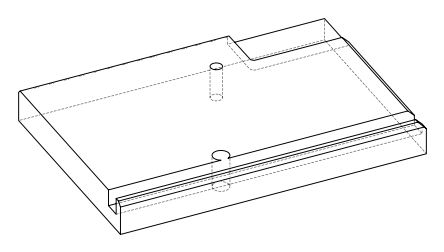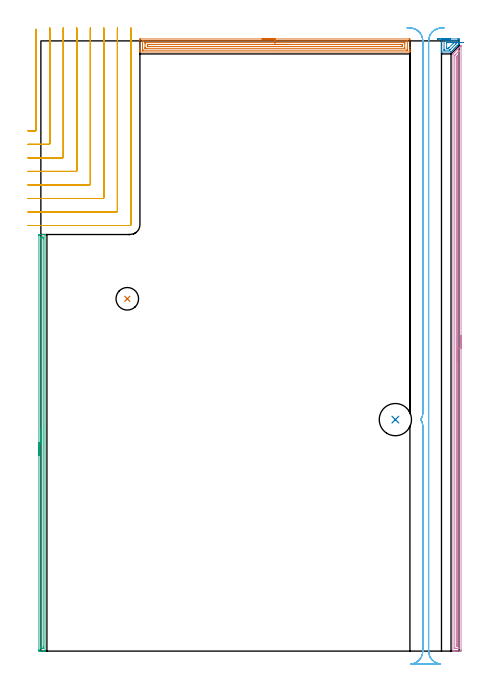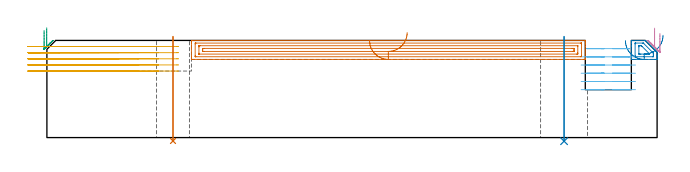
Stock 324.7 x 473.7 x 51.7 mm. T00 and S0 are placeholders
(PLAN: 8 operations, 4 tool changes, 51.1 min)
(1 AREA_MILL | FG_CHAMFER_SURFACE | UGT0205_001 | 6.93 min | 11292 mm3)
(2 AREA_MILL_1 | FG_CHAMFER_SURFACE_1 | UGT0205_001 | 0.58 min | 1002 mm3)
(3 AREA_MILL_2 | FG_CHAMFER_SURFACE_2 | UGT0205_001 | 5.35 min | 3672 mm3)
(4 AREA_MILL_3 | FG_CHAMFER_SURFACE_3 | UGT0205_001 | 11.37 min | 9241 mm3)
(5 MILL_CORNER_NOTCH_RECTANGULAR | CORNER_NOTCH_RECTANGULAR | UGT0201_132 | Follow Part, ap 3.5, ae 75% | 13.87 min | 187805 mm3)
(6 MILL_RECTANGULAR_SLOT | SLOT_RECTANGULAR | UGT0201_136 | Follow Part, ap 5, ae 75% | 12.52 min | 303807 mm3)
(7 INDEXABLE_INSERT_DRILL_THROUGH_HOLE_FROM_SOLID | STEP1HOLE | NXT0302_006 | 0.22 min | 12385 mm3)
(8 INDEXABLE_INSERT_DRILL_THROUGH_HOLE_FROM_SOLID_1 | STEP1HOLE_1 | NXT0302_021 | 0.22 min | 24797 mm3)
(TOOL UGT0205_001 | Chamfer Mill 20 x 3 x 45 deg. | D20 FL50 Z2)
(TOOL UGT0201_132 | Carbide End Mill 14.0 | D14 FL30 Z4)
(TOOL UGT0201_136 | Carbide End Mill 20.0 | D20 FL30 Z4)
(TOOL NXT0302_006 | Index. Insert Drill 17.5mm [880-D1750L25-05] | D17.5 PA176 FL88 Z2)
(TOOL NXT0302_021 | Index. Insert Drill 25mm [880-D2500L25-05] | D25 PA176 FL125 Z2)
(OP 1 AREA_MILL)
G17 G21 G94 G90
T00 M6
G54
G17 G0 G90 X171.7 Y475.2 S1061 M3
G43 Z61.7 H0
Z51.6
G94 G1 X171.738 Z50.728 F250.
X171.852 Z49.863
X172.041 Z49.012
X172.303 Z48.18
X172.637 Z47.374
X173.04 Z46.6
X173.508 Z45.864
X174.04 Z45.172
X174.629 Z44.529
X175.272 Z43.94
X175.964 Z43.408
X176.7 Z42.94
X177.474 Z42.537
X178.28 Z42.203
X179.112 Z41.941
X179.964 Z41.752
X180.828 Z41.638
X181.7 Z41.6
X285.871
X286.174 Y475.197 Z41.602
X286.49 Y475.192 Z41.606
X286.5 Y474.872 Z41.926
Y468.367 Z48.428
Y466.948 Z49.849
Y466.584 Z50.211
Y465.857 Z50.943
Y465.583 Z51.217
X286.493 Y465.158 Z51.634
X286.49 Y465.103 Z51.688
X286.318 Y465.1 Z51.7
X77.082
X76.91 Y465.103 Z51.688
X76.907 Y465.158 Z51.634
X76.9 Y465.583 Z51.216
Y465.856 Z50.943
Y466.584 Z50.211
Y467.839 Z48.958
Y469.258 Z47.537
Y473.98 Z42.817
X76.903 Y474.608 Z42.19
X76.907 Y475.192 Z41.606
X76.941 Y475.194 Z41.604
X77.529 Y475.2 Z41.6
X181.7
Y473.786 Z43.014
X284.082 Y473.785 Z43.015
X284.152 Y473.784 Z43.016
X284.292 Y473.779 Z43.021
X284.49 Y473.769 Z43.031
X284.492 Y473.716 Z43.084
X284.499 Y473.301 Z43.499
X284.5 Y467.059 Z49.741
X284.496 Y466.584 Z50.216
X284.493 Y466.533 Z50.267
X284.492 Y466.525 Z50.275
X284.454 Y466.521 Z50.279
X284.362 Y466.517 Z50.283
X284.222 Y466.515 Z50.285
X284.152 Y466.514 Z50.286
X79.318 Y466.515 Z50.285
X79.248 Y466.516 Z50.284
X79.109 Y466.521 Z50.279
X78.91 Y466.531 Z50.269
X78.908 Y466.584 Z50.216
X78.901 Y466.999 Z49.801
X78.9 Y473.241 Z43.559
X78.904 Y473.716 Z43.084
X78.907 Y473.767 Z43.033
X78.908 Y473.775 Z43.025
X78.946 Y473.779 Z43.021
X79.038 Y473.783 Z43.017
X79.178 Y473.785 Z43.015
X79.248 Y473.786 Z43.014
X181.7
Y472.372 Z44.428
X281.854 Y472.371 Z44.429
X282.294 Y472.37 Z44.43
X282.44 Y472.367 Z44.433
X282.484 Y472.365 Z44.435
X282.491 Y472.275 Z44.525
X282.497 Y472.139 Z44.661
X282.499 Y471.933 Z44.867
X282.5 Y471.728 Z45.072
Y468.367 Z48.433
X282.499 Y468.162 Z48.638
X282.493 Y467.956 Z48.844
X282.49 Y467.934 Z48.866
X282.485 Y467.932 Z48.868
X282.459 Y467.93 Z48.87
X282.404 Y467.929 Z48.871
X282.294 Y467.928 Z48.872
X81.546 Y467.929 Z48.871
X81.106 Y467.93 Z48.87
X80.96 Y467.933 Z48.867
X80.916 Y467.935 Z48.865
X80.909 Y468.025 Z48.775
X80.903 Y468.161 Z48.639
X80.901 Y468.367 Z48.433
X80.9 Y468.572 Z48.228
Y471.933 Z44.867
X80.901 Y472.138 Z44.662
X80.907 Y472.344 Z44.456
X80.91 Y472.366 Z44.434
X80.915 Y472.368 Z44.432
X80.941 Y472.371 Z44.429
X80.996
X81.106 Y472.372 Z44.428
X181.7
Y470.957 Z45.843
X279.696
X280.435 Y470.953 Z45.847
X280.476 Y470.951 Z45.849
X280.49 Y470.947 Z45.853
X280.492 Y470.925 Z45.875
X280.497 Y470.815 Z45.985
X280.499 Y470.595 Z46.205
X280.5 Y470.156 Z46.644
X280.499 Y469.707 Z47.093
X280.497 Y469.486 Z47.314
X280.492 Y469.375 Z47.425
X280.49 Y469.353 Z47.447
X280.473 Y469.35 Z47.45
X280.417 Y469.346 Z47.454
X279.611 Y469.343 Z47.457
X279.527
X83.704
X82.965 Y469.347 Z47.453
X82.924 Y469.349 Z47.451
X82.91 Y469.353 Z47.447
X82.908 Y469.376 Z47.424
X82.903 Y469.485 Z47.315
X82.901 Y469.705 Z47.095
X82.9 Y470.145 Z46.655
X82.901 Y470.593 Z46.207
X82.903 Y470.814 Z45.986
X82.908 Y470.925 Z45.875
X82.91 Y470.947 Z45.853
X82.927 Y470.951 Z45.849
X82.983 Y470.954 Z45.846
X83.789 Y470.957 Z45.843
X83.873
X181.7
X182.572 Z45.881
X183.436 Z45.995
X184.288 Z46.183
X185.12 Z46.446
X185.926 Z46.78
X186.7 Z47.182
X187.436 Z47.651
X188.128 Z48.182
X188.771 Z48.772
X189.36 Z49.415
X189.892 Z50.107
X190.36 Z50.843
X190.763 Z51.616
X191.097 Z52.422
X191.359 Z53.254
X191.548 Z54.106
X191.662 Z54.971
X191.7 Z55.843
G0 Z61.7
M5
M2
(OP 2 AREA_MILL_1)
G17 G21 G94 G90
T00 M6
G54
G17 G0 G90 X307.85 Y475.2 S1061 M3
G43 Z61.7 H0
Z51.6
G94 G1 X307.888 Z50.728 F250.
X308.002 Z49.863
X308.191 Z49.012
X308.453 Z48.18
X308.787 Z47.374
X309.19 Z46.6
X309.659 Z45.864
X310.19 Z45.172
X310.779 Z44.529
X311.422 Z43.94
X312.114 Z43.408
X312.85 Z42.94
X313.624 Z42.537
X314.43 Z42.203
X315.262 Z41.941
X316.114 Z41.752
X316.978 Z41.638
X317.85 Z41.6
X323.504
X324.096 Y475.198 Z41.602
X324.681 Y475.192 Z41.603
X324.693 Y475.19 Z41.605
X324.7 Y474.608 Z42.186
Y474.031 Z42.766
Y473.716 Z43.08
Y473.139 Z43.657
Y472.825 Z43.97
Y471.5 Z45.299
X324.699 Y471.403 Z45.394
X324.691 Y471.391 Z45.406
X324.096 Y470.796 Z46.003
X323.898 Y470.596 Z46.2
X323.297 Y469.997 Z46.803
X323.204 Y469.903 Z46.895
X323.006 Y469.704 Z47.092
X322.408 Y469.108 Z47.692
X322.312 Y469.011 Z47.788
X322.115 Y468.813 Z47.983
X321.519 Y468.218 Z48.581
X321.419 Y468.119 Z48.68
X321.223 Y467.921 Z48.875
X320.629 Y467.329 Z49.47
X320.527 Y467.226 Z49.572
X320.332 Y467.03 Z49.766
X319.74 Y466.44 Z50.36
X319.635 Y466.334 Z50.465
X319.44 Y466.138 Z50.658
X318.851 Y465.551 Z51.249
X318.742 Y465.442 Z51.357
X318.448 Y465.15 Z51.646
X318.395 Y465.104 Z51.689
X318.296 Y465.1 Z51.7
X311.158
X311.005 Z51.691
X311.002 Y465.151 Z51.64
X311. Y465.518 Z51.281
Y465.954 Z50.845
Y466.584 Z50.211
Y467.79 Z49.007
Y468.367 Z48.427
Y474.319 Z42.478
X311.002 Y474.608 Z42.19
X311.007 Y475.192 Z41.606
X311.018 Y475.193 Z41.604
X311.604 Y475.2 Z41.6
X317.85
Y473.786 Z43.014
X322.242
X322.381
X322.521 Y473.785 Z43.015
X322.614 Y473.782 Z43.018
X322.683 Y473.779 Z43.021
X322.69 Y473.769 Z43.031
X322.693 Y473.716 Z43.084
X322.699 Y473.329 Z43.471
Y472.825 Z43.975
X322.698 Y472.438 Z44.362
X322.69 Y471.933 Z44.867
X322.679 Y471.841 Z44.959
X322.622 Y471.778 Z45.022
X322.546 Y471.698 Z45.102
X322.312 Y471.461 Z45.339
X322.102 Y471.251 Z45.549
X317.641 Y466.792 Z50.008
X317.428 Y466.584 Z50.216
X317.375 Y466.537 Z50.263
X317.327 Y466.521 Z50.279
X317.237 Y466.518 Z50.282
X317.097 Y466.515 Z50.285
X313.319 Y466.514 Z50.286
X313.179 Y466.515 Z50.285
X313.086 Y466.518 Z50.282
X313.018 Y466.521 Z50.279
X313.01 Y466.531 Z50.269
X313.007 Y466.584 Z50.216
X313.001 Y466.971 Z49.829
Y473.212 Z43.588
X313.007 Y473.716 Z43.084
X313.01 Y473.762 Z43.038
X313.022 Y473.779 Z43.021
X313.11 Y473.782 Z43.018
X313.249 Y473.785 Z43.015
X317.85 Y473.786 Z43.014
Y472.372 Z44.428
X320.088
X320.333 Y472.371 Z44.429
X320.527 Y472.37 Z44.43
X320.604 Y472.369 Z44.431
X320.687 Y472.365 Z44.435
X320.69 Y472.301 Z44.499
X320.614 Y472.219 Z44.581
X320.527 Y472.127 Z44.673
X316.768 Y468.367 Z48.433
X316.415 Y468.017 Z48.783
X316.362 Y467.968 Z48.832
X316.33 Y467.941 Z48.859
X316.284 Y467.935 Z48.865
X316.065 Y467.932 Z48.868
X315.611 Y467.929 Z48.871
X315.173 Y467.931 Z48.869
X315.028 Y467.933 Z48.867
X315.011 Y467.935 Z48.865
X315.006 Y467.987 Z48.813
X315.002 Y468.079 Z48.721
X315. Y468.54 Z48.26
X315.002 Y472.104 Z44.696
X315.01 Y472.278 Z44.522
X315.018 Y472.365 Z44.435
X315.064 Y472.367 Z44.433
X315.173 Y472.37 Z44.43
X315.627 Y472.371 Z44.429
X316.065 Y472.372 Z44.428
X317.85
X318.722 Z44.466
X319.587 Z44.58
X320.438 Z44.769
X321.27 Z45.032
X322.076 Z45.365
X322.85 Z45.768
X323.586 Z46.237
X324.278 Z46.768
X324.921 Z47.357
X325.511 Z48.001
X326.042 Z48.693
X326.51 Z49.428
X326.913 Z50.202
X327.247 Z51.008
X327.509 Z51.84
X327.698 Z52.692
X327.812 Z53.557
X327.85 Z54.428
G0 Z61.7
M5
M2
(OP 3 AREA_MILL_2)
G17 G21 G94 G90
T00 M6
G54
G17 G0 G90 X-1.5 Y151.7 S1061 M3
G43 Z61.7 H0
Z57.
G94 G1 Y151.738 Z56.128 F250.
Y151.852 Z55.264
Y152.041 Z54.412
Y152.303 Z53.58
Y152.637 Z52.774
Y153.04 Z52.
Y153.508 Z51.264
Y154.04 Z50.572
Y154.629 Z49.929
Y155.272 Z49.34
Y155.964 Z48.808
Y156.7 Z48.34
Y157.474 Z47.937
Y158.28 Z47.603
Y159.112 Z47.341
Y159.964 Z47.152
Y160.828 Z47.038
Y161.7 Z47.
Y322.473
X-1.499 Y322.794 Z47.001
X-1.493 Y323.359 Z47.003
X-1.491 Y323.393 Z47.005
X-0.93 Y323.4 Z47.565
X-0.644 Z47.851
X-0.04 Z48.454
X0.532 Z49.028
X0.85 Z49.346
X1.422 Z49.918
X1.74 Z50.235
X2.377 Z50.876
X2.792 Z51.292
X3.157 Y323.393 Z51.649
X3.197 Y323.39 Z51.688
X3.2 Y323.24 Z51.7
Y0.16
X3.197 Y0.01 Z51.688
X3.157 Y0.007 Z51.649
X2.792 Y0. Z51.291
X2.377 Z50.876
X1.74 Z50.235
X0.532 Z49.029
X-0.04 Z48.454
X-0.644 Z47.851
X-0.93 Y0.001 Z47.565
X-1.181 Y0.003 Z47.314
X-1.491 Y0.007 Z47.005
X-1.493 Y0.041 Z47.003
X-1.499 Y0.606 Z47.001
X-1.5 Y1.178 Z47.
Y161.7
X-0.086 Z48.414
Y320.163
X-0.082 Y321.009 Z48.418
X-0.08 Y321.049 Z48.42
X-0.04 Y321.39 Z48.46
X0.463 Y321.398 Z48.963
X0.85 Z49.35
X1.353 Y321.397 Z49.853
X1.74 Y321.39 Z50.24
X1.78 Y321.009 Z50.28
X1.783 Y320.966 Z50.283
X1.786 Y320.117 Z50.286
Y320.071
Y3.237
X1.782 Y2.391 Z50.282
X1.78 Y2.351 Z50.28
X1.74 Y2.01 Z50.24
X1.237 Y2.002 Z49.737
X0.85 Z49.35
X0.347 Y2.003 Z48.847
X-0.04 Y2.01 Z48.46
X-0.08 Y2.391 Z48.42
X-0.083 Y2.434 Z48.417
X-0.086 Y3.283 Z48.414
Y3.329
Y161.7
Y162.572 Z48.452
Y163.436 Z48.566
Y164.288 Z48.755
Y165.12 Z49.017
Y165.926 Z49.351
Y166.7 Z49.754
Y167.436 Z50.223
Y168.128 Z50.754
Y168.771 Z51.343
Y169.36 Z51.986
Y169.892 Z52.678
Y170.36 Z53.414
Y170.763 Z54.188
Y171.097 Z54.994
Y171.359 Z55.826
Y171.548 Z56.678
Y171.662 Z57.543
Y171.7 Z58.414
G0 Z61.7
M5
M2
(OP 4 AREA_MILL_3)
G17 G21 G94 G90
T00 M6
G54
G17 G0 G90 X326.2 Y244.95 S1061 M3
G43 Z61.7 H0
Z55.4
G94 G1 Y244.912 Z54.528 F250.
Y244.798 Z53.664
Y244.609 Z52.812
Y244.347 Z51.98
Y244.013 Z51.174
Y243.61 Z50.4
Y243.141 Z49.664
Y242.61 Z48.972
Y242.021 Z48.329
Y241.378 Z47.74
Y240.686 Z47.208
Y239.95 Z46.74
Y239.176 Z46.337
Y238.37 Z46.003
Y237.538 Z45.741
Y236.686 Z45.552
Y235.822 Z45.438
Y234.95 Z45.4
Y1.025
X326.199 Y0.632 Z45.401
X326.194 Y0.136 Z45.403
X326.191 Y0.009 Z45.406
X325.704 Y0. Z45.893
X323.05 Z48.545
X321.646 Z49.95
X321.281 Z50.314
X320.31 Z51.29
X319.921 Y0.008 Z51.67
X319.903 Y0.01 Z51.688
X319.9 Y0.185 Z51.7
Y463.458
X319.896 Y463.588 Z51.695
X319.92 Y463.616 Z51.674
X320.132 Y463.832 Z51.468
X320.499 Y464.2 Z51.099
X320.838 Y464.54 Z50.759
X320.955 Y464.655 Z50.645
X321.096 Y464.796 Z50.504
X321.281 Y464.982 Z50.317
X321.393 Y465.094 Z50.204
X321.99 Y465.691 Z49.609
X322.165 Y465.867 Z49.432
X322.885 Y466.585 Z48.715
X323.048 Y466.75 Z48.549
X323.779 Y467.479 Z47.82
X323.935 Y467.636 Z47.662
X324.372 Y468.072 Z47.228
X324.673 Y468.374 Z46.926
X324.819 Y468.521 Z46.777
X325.238 Y468.938 Z46.362
X325.262 Y468.962 Z46.338
X325.567 Y469.268 Z46.031
X325.704 Y469.406 Z45.892
X326.095 Y469.795 Z45.505
X326.164 Y469.864 Z45.436
X326.197 Y469.898 Z45.401
X326.198 Y469.899 Z45.399
X326.2 Y469.864 Z45.4
Y234.95
X324.786 Z46.814
X324.785 Y2.098 Z46.815
X324.784 Y2.044 Z46.816
X324.782 Y2.019 Z46.818
X324.78 Y2.013 Z46.82
X324.766 Y2.01 Z46.834
X324.349 Y2.002 Z47.251
X322.165 Y2.001 Z49.435
X321.694 Y2.002 Z49.906
X321.441 Y2.01 Z50.159
X321.321 Y2.016 Z50.279
X321.315 Y2.386 Z50.285
Y2.421
Y462.113
X321.321 Y462.539 Z50.279
X321.524 Y462.762 Z50.076
X321.76 Y463.008 Z49.84
X321.963 Y463.213 Z49.637
X322.165 Y463.416 Z49.435
X324.44 Y465.691 Z47.16
X324.539 Y465.789 Z47.061
X324.632 Y465.88 Z46.968
X324.736 Y465.979 Z46.864
X324.778 Y466.017 Z46.822
X324.785 Y465.725 Z46.815
Y465.691
X324.786 Y234.95 Z46.814
X323.372 Z48.228
X323.371 Y4.779 Z48.229
X323.369 Y4.209 Z48.231
X323.366 Y4.048 Z48.234
X323.365 Y4.015 Z48.235
X323.325 Y4.01 Z48.275
X323.254 Y4.003 Z48.346
X323.05 Y4.005 Z48.55
X322.843 Y4.01 Z48.757
X322.735 Y4.023 Z48.865
X322.732 Y4.101 Z48.868
X322.73 Y4.209 Z48.87
X322.729 Y4.534 Z48.871
X322.728 Y5.104 Z48.872
X322.729 Y460.325 Z48.871
X322.73 Y460.648 Z48.87
X322.735 Y461.219 Z48.865
X322.742 Y461.531 Z48.858
X323.05 Y461.848 Z48.55
X323.181 Y461.981 Z48.419
X323.314 Y462.113 Z48.286
X323.336 Y462.131 Z48.264
X323.354 Y462.144 Z48.246
X323.364 Y462.113 Z48.236
X323.369 Y461.918 Z48.231
X323.37 Y461.789 Z48.23
X323.372 Y457.363 Z48.228
Y234.95
Y234.078 Z48.267
Y233.213 Z48.38
Y232.362 Z48.569
Y231.53 Z48.832
Y230.724 Z49.165
Y229.95 Z49.568
Y229.214 Z50.037
Y228.522 Z50.568
Y227.879 Z51.157
Y227.29 Z51.801
Y226.758 Z52.493
Y226.29 Z53.228
Y225.887 Z54.002
Y225.553 Z54.808
Y225.291 Z55.64
Y225.102 Z56.492
Y224.988 Z57.357
Y224.95 Z58.228
G0 Z61.7
M5
M2
(OP 5 MILL_CORNER_NOTCH_RECTANGULAR)
G17 G21 G94 G90
T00 M6
G54
G17 G0 G90 X-10. Y403.9 S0 M3
G43 Z61.7 H0
Z48.44
G94 G1 X-7. F250.
X-4.294 F500.
G3 X-3.6 Y404.594 R0.7
G1 Y479.703
Y482.703 F250.
G0 Z61.7
X-10. Y393.4
Z48.44
G1 X-7.
X6.206 F500.
G3 X6.9 Y394.094 R0.7
G1 Y480.591
Y480.7
X6.905 Y483.7 F250.
G0 Z61.7
X-10. Y382.9
Z48.44
G1 X-7.
X16.706 F500.
G3 X17.4 Y383.594 R0.7
G1 Y480.591
Y480.7
X17.406 Y483.7 F250.
G0 Z61.7
X-10. Y372.4
Z48.44
G1 X-7.
X27.205 F500.
G3 X27.9 Y373.095 R0.7
G1 Y480.591
Y480.7
X27.908 Y483.7 F250.
G0 Z61.7
X-10. Y361.9
Z48.44
G1 X-7.
X37.705 F500.
G3 X38.4 Y362.595 R0.7
G1 Y480.591
Y480.7
X38.411 Y483.7 F250.
G0 Z61.7
X-10. Y351.4
Z48.44
G1 X-7.
X48.205 F500.
G3 X48.9 Y352.095 R0.7
G1 Y480.591
Y480.7
X48.916 Y483.7 F250.
G0 Z61.7
X-10. Y340.9
Z48.44
G1 X-7.
X58.704 F500.
G3 X59.4 Y341.596 R0.7
G1 Y480.591
X59.401 Y480.7
X59.432 Y483.7 F250.
G0 Z61.7
X-10. Y330.4
Z48.44
G1 X-7.
X69.204 F500.
G3 X69.9 Y331.096 R0.7
G1 Y480.591
Y483.591 F250.
G0 Z61.7
X-10. Y403.9
Z45.18
G1 X-7.
X-4.294 F500.
G3 X-3.6 Y404.594 R0.7
G1 Y479.703
Y482.703 F250.
G0 Z61.7
X-10. Y393.4
Z45.18
G1 X-7.
X6.206 F500.
G3 X6.9 Y394.094 R0.7
G1 Y480.7
Y483.7 F250.
G0 Z61.7
X-10. Y382.9
Z45.18
G1 X-7.
X16.706 F500.
G3 X17.4 Y383.594 R0.7
G1 Y480.7
Y483.7 F250.
G0 Z61.7
X-10. Y372.4
Z45.18
G1 X-7.
X27.205 F500.
G3 X27.9 Y373.095 R0.7
G1 Y480.7
Y483.7 F250.
G0 Z61.7
X-10. Y361.9
Z45.18
G1 X-7.
X37.705 F500.
G3 X38.4 Y362.595 R0.7
G1 Y480.7
Y483.7 F250.
G0 Z61.7
X-10. Y351.4
Z45.18
G1 X-7.
X48.205 F500.
G3 X48.9 Y352.095 R0.7
G1 Y480.7
Y483.7 F250.
G0 Z61.7
X-10. Y340.9
Z45.18
G1 X-7.
X58.704 F500.
G3 X59.4 Y341.596 R0.7
G1 Y480.7
Y483.7 F250.
G0 Z61.7
X-10. Y330.4
Z45.18
G1 X-7.
X69.204 F500.
G3 X69.9 Y331.096 R0.7
G1 Y480.7
Y483.7 F250.
G0 Z61.7
X-10. Y403.9
Z41.92
G1 X-7.
X-4.294 F500.
G3 X-3.6 Y404.594 R0.7
G1 Y479.703
Y482.703 F250.
G0 Z61.7
X-10. Y393.4
Z41.92
G1 X-7.
X6.206 F500.
G3 X6.9 Y394.094 R0.7
G1 Y480.7
Y483.7 F250.
G0 Z61.7
X-10. Y382.9
Z41.92
G1 X-7.
X16.706 F500.
G3 X17.4 Y383.594 R0.7
G1 Y480.7
Y483.7 F250.
G0 Z61.7
X-10. Y372.4
Z41.92
G1 X-7.
X27.205 F500.
G3 X27.9 Y373.095 R0.7
G1 Y480.7
Y483.7 F250.
G0 Z61.7
X-10. Y361.9
Z41.92
G1 X-7.
X37.705 F500.
G3 X38.4 Y362.595 R0.7
G1 Y480.7
Y483.7 F250.
G0 Z61.7
X-10. Y351.4
Z41.92
G1 X-7.
X48.205 F500.
G3 X48.9 Y352.095 R0.7
G1 Y480.7
Y483.7 F250.
G0 Z61.7
X-10. Y340.9
Z41.92
G1 X-7.
X58.704 F500.
G3 X59.4 Y341.596 R0.7
G1 Y480.7
Y483.7 F250.
G0 Z61.7
X-10. Y330.4
Z41.92
G1 X-7.
X69.204 F500.
G3 X69.9 Y331.096 R0.7
G1 Y480.7
Y483.7 F250.
G0 Z61.7
X-10. Y403.9
Z38.66
G1 X-7.
X-4.294 F500.
G3 X-3.6 Y404.594 R0.7
G1 Y479.703
Y482.703 F250.
G0 Z61.7
X-10. Y393.4
Z38.66
G1 X-7.
X6.206 F500.
G3 X6.9 Y394.094 R0.7
G1 Y480.7
Y483.7 F250.
G0 Z61.7
X-10. Y382.9
Z38.66
G1 X-7.
X16.706 F500.
G3 X17.4 Y383.594 R0.7
G1 Y480.7
Y483.7 F250.
G0 Z61.7
X-10. Y372.4
Z38.66
G1 X-7.
X27.205 F500.
G3 X27.9 Y373.095 R0.7
G1 Y480.7
Y483.7 F250.
G0 Z61.7
X-10. Y361.9
Z38.66
G1 X-7.
X37.705 F500.
G3 X38.4 Y362.595 R0.7
G1 Y480.7
Y483.7 F250.
G0 Z61.7
X-10. Y351.4
Z38.66
G1 X-7.
X48.205 F500.
G3 X48.9 Y352.095 R0.7
G1 Y480.7
Y483.7 F250.
G0 Z61.7
X-10. Y340.9
Z38.66
G1 X-7.
X58.704 F500.
G3 X59.4 Y341.596 R0.7
G1 Y480.7
Y483.7 F250.
G0 Z61.7
X-10. Y330.4
Z38.66
G1 X-7.
X69.204 F500.
G3 X69.9 Y331.096 R0.7
G1 Y480.7
Y483.7 F250.
G0 Z61.7
X-10. Y403.9
Z35.4
G1 X-7.
X-4.294 F500.
G3 X-3.6 Y404.594 R0.7
G1 Y479.703
Y482.703 F250.
G0 Z61.7
X-10. Y393.4
Z35.4
G1 X-7.
X6.206 F500.
G3 X6.9 Y394.094 R0.7
G1 Y480.7
Y483.7 F250.
G0 Z61.7
X-10. Y382.9
Z35.4
G1 X-7.
X16.706 F500.
G3 X17.4 Y383.594 R0.7
G1 Y480.7
Y483.7 F250.
G0 Z61.7
X-10. Y372.4
Z35.4
G1 X-7.
X27.205 F500.
G3 X27.9 Y373.095 R0.7
G1 Y480.7
Y483.7 F250.
G0 Z61.7
X-10. Y361.9
Z35.4
G1 X-7.
X37.705 F500.
G3 X38.4 Y362.595 R0.7
G1 Y480.7
Y483.7 F250.
G0 Z61.7
X-10. Y351.4
Z35.4
G1 X-7.
X48.205 F500.
G3 X48.9 Y352.095 R0.7
G1 Y480.7
Y483.7 F250.
G0 Z61.7
X-10. Y340.9
Z35.4
G1 X-7.
X58.704 F500.
G3 X59.4 Y341.596 R0.7
G1 Y480.7
Y483.7 F250.
G0 Z61.7
X-10. Y330.4
Z35.4
G1 X-7.
X69.204 F500.
G3 X69.9 Y331.096 R0.7
G1 Y480.7
Y483.7 F250.
G0 Z61.7
M5
M2
(OP 6 MILL_RECTANGULAR_SLOT)
G17 G21 G94 G90
T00 M6
G54
G17 G0 G90 X287.295 Y484.11 S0 M3
G43 Z61.7 H0
Z47.333
G94 G1 X290.094 Y483.032 F250.
G2 X296.5 Y473.7 R10. F500.
G1 Y185.044
G2 X294.952 Y179.7 R10.
X296.5 Y174.356 R10.
G1 Y0.
G2 X287.274 Y-9.97 R10.
G1 Y-10.
X310.226
Y-9.97
G2 X301. Y0. R10.
G1 Y473.7
G2 X307.404 Y483.031 R10.
G1 X310.203 Y484.11 F250.
G0 X284.886 Y484.015 Z42.967
G1 X287.859 Y483.607
G2 X296.5 Y473.7 R10. F500.
G1 Y185.044
G2 X294.952 Y179.7 R10.
X296.5 Y174.356 R10.
G1 Y0.
G2 X287.274 Y-9.97 R10.
G1 Y-10.
X310.226
Y-9.97
G2 X301. Y0. R10.
G1 Y473.7
G2 X309.63 Y483.606 R10.
G1 X312.602 Y484.017 F250.
G0 X284.283 Y483.902 Z38.6
G1 X287.274 Y483.67
G2 X296.5 Y473.7 R10. F500.
G1 Y185.044
G2 X294.952 Y179.7 R10.
X296.5 Y174.356 R10.
G1 Y0.
G2 X287.274 Y-9.97 R10.
G1 Y-10.
X310.226
Y-9.97
G2 X301. Y0. R10.
G1 Y473.7
G2 X310.226 Y483.67 R10.
G1 X313.217 Y483.902 F250.
G0 X284.283 Z34.233
G1 X287.274 Y483.67
G2 X296.5 Y473.7 R10. F500.
G1 Y185.044
G2 X294.952 Y179.7 R10.
X296.5 Y174.356 R10.
G1 Y0.
G2 X287.274 Y-9.97 R10.
G1 Y-10.
X310.226
Y-9.97
G2 X301. Y0. R10.
G1 Y473.7
G2 X310.226 Y483.67 R10.
G1 X313.217 Y483.902 F250.
G0 X284.283 Z29.867
G1 X287.274 Y483.67
G2 X296.5 Y473.7 R10. F500.
G1 Y185.044
G2 X294.952 Y179.7 R10.
X296.5 Y174.356 R10.
G1 Y0.
G2 X287.274 Y-9.97 R10.
G1 Y-10.
X310.226
Y-9.97
G2 X301. Y0. R10.
G1 Y473.7
G2 X310.226 Y483.67 R10.
G1 X313.217 Y483.902 F250.
G0 X284.283 Z25.5
G1 X287.274 Y483.67
G2 X296.5 Y473.7 R10. F500.
G1 Y185.044
G2 X294.952 Y179.7 R10.
X296.5 Y174.356 R10.
G1 Y0.
G2 X287.274 Y-9.97 R10.
G1 Y-10.
X310.226
Y-9.97
G2 X301. Y0. R10.
G1 Y473.7
G2 X310.226 Y483.67 R10.
G1 X313.217 Y483.902 F250.
G0 Z61.7
M5
M2
(OP 7 INDEXABLE_INSERT_DRILL_THROUGH_HOLE_FROM_SOLID)
G17 G21 G94 G90
T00 M6
G54
G17 G0 G90 X67.1 Y273.5 S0 M3
G43 Z61.7 H1
G94 G81 G98 Z-1.806 F250. R53.7
G80
M5
M2
(OP 8 INDEXABLE_INSERT_DRILL_THROUGH_HOLE_FROM_SOLID_1)
G17 G21 G94 G90
T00 M6
G54
G17 G0 G90 X275.2 Y179.7 S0 M3
G43 Z61.7 H1
G94 G81 G98 Z-1.937 F250. R53.7
G80
M5
M2
